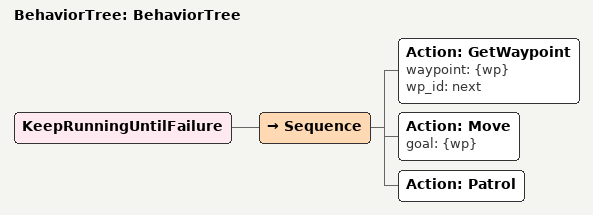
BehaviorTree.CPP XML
<?xml version="1.0"?>
<root main_tree_to_execute="BehaviorTree">
    <BehaviorTree ID="BehaviorTree">
        <KeepRunningUntilFailure>
            <Sequence>
                <Action ID="GetWaypoint" waypoint="{wp}" wp_id="next"/>
                <Action ID="Move" goal="{wp}"/>
                <Action ID="Patrol"/>
            </Sequence>
        </KeepRunningUntilFailure>
    </BehaviorTree>
</root>
